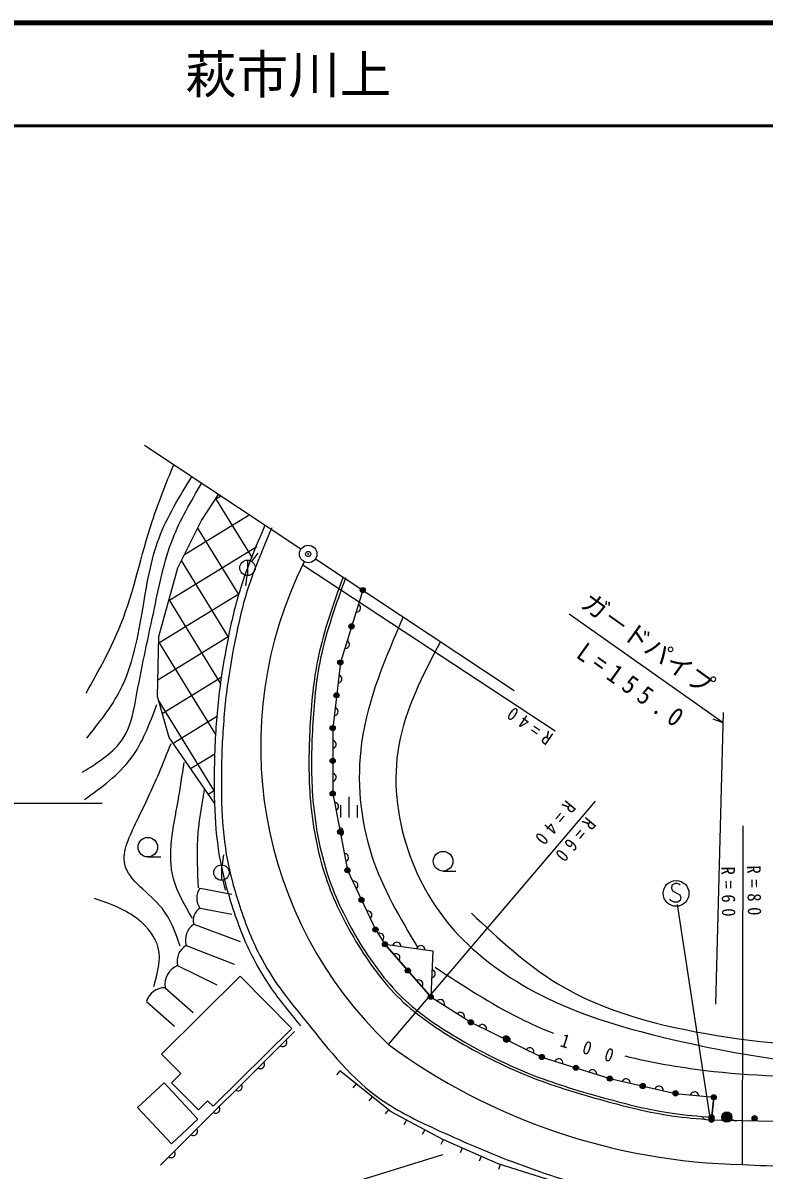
# Model space of a CAD drawing. Units: millimetres, scale not verified. Extents: x 40000 to 680000, y 20000 to 380000.
# Drawn here: x 389282 to 461179, y 268666 to 380000 of the extents above; entities that cross this region are included whole.
import ezdxf
from ezdxf.enums import TextEntityAlignment as Align

# ---------------------------------------------------------------- set-up
doc = ezdxf.new("R2010")
doc.units = ezdxf.units.MM
doc.header["$LTSCALE"] = 1000
doc.header["$PDMODE"] = 32
doc.header["$PDSIZE"] = 500
for name, color, linetype, lineweight in [('M-BGD', 7, 'Continuous', 25), ('M-TTL', 2, 'Continuous', 140), ('M-TTL-LINE', 7, 'Continuous', 50)]:
    doc.layers.add(name, color=color, linetype=linetype, lineweight=lineweight)
doc.layers.add('M-OTRS', color=6, linetype='Continuous')
doc.layers.add('M-TTL-TXT', color=7, linetype='Continuous')
doc.styles.add('ＭＳ ゴシック', font='')
doc.styles.get('ＭＳ ゴシック').set_extended_font_data('MS Gothic')

msp = doc.modelspace()

# ---------------------------------------------------------------- hatches: boundary and pattern name
at = {"layer": 'M-BGD'}
h = msp.add_hatch(dxfattribs=at)
h.set_pattern_fill('USER', color=256, style=0, pattern_type=2)
h.set_pattern_definition([(301.6076, (153697, 575353), (2554.973, 1572.295), []), (31.6076, (153697, 575353), (-1572.295, 2554.973), [])])
h.paths.add_polyline_path([(408260, 334224), (406617, 331722), (404319, 327125), (402480, 320459), (402327, 314636), (403476, 310651), (407859, 304271), (407892, 309537), (408322, 315064), (409117, 319932), (410276, 324801), (412760, 331241)])

# ---------------------------------------------------------------- linework, layer by layer
for p, q in [((416249, 328928), (401065, 338994)), ((411501, 327720), (412087, 328531)), ((411062, 327862), (411062, 326362)), ((416431, 327407), (440930, 311293)), ((417666, 327989), (436949, 315205)), ((410988, 326366), (410888, 325371)), ((422246, 324952), (420073, 317930)), ((457214, 312076), (442285, 322634)), ((420073, 317930), (419329, 311562)), ((456512, 284759), (457240, 313075)), ((457214, 312076), (456236, 312425)), ((419329, 311562), (419329, 305203)), ((419329, 305203), (420759, 297767)), ((396967, 304254), (381171, 304254)), ((420104, 304092), (420104, 302892)), ((420904, 304892), (420904, 302892)), ((421704, 304092), (421704, 302892)), ((424740, 280852), (444836, 304468)), ((459078, 269208), (459166, 302062)), ((401393, 299056), (402643, 299056)), ((408642, 298281), (408776, 299272)), ((408542, 298288), (408542, 296788)), ((420759, 297767), (423478, 292004)), ((430041, 297691), (431291, 297691)), ((408689, 296803), (408885, 295822)), ((406458, 296025), (409554, 295450)), ((406458, 294092), (409554, 293517)), ((452736, 294435), (455900, 273970)), ((405854, 292521), (410350, 290864)), ((423478, 292004), (424397, 290584)), ((424397, 290584), (428841, 285479)), ((405129, 290467), (409757, 288641)), ((404283, 288534), (408081, 286654)), ((403075, 286359), (405803, 283954)), ((401262, 285030), (403990, 282625)), ((428841, 285479), (432727, 283004)), ((432727, 283004), (439629, 279636)), ((402614, 269140), (415617, 282104)), ((415370, 282417), (407723, 274853)), ((404589, 278022), (402708, 279924)), ((439629, 279636), (446211, 277540)), ((420024, 278295), (419710, 277905)), ((424988, 274309), (420024, 278295)), ((446211, 277540), (452599, 276112)), ((421595, 277033), (421282, 276643)), ((452599, 276112), (456296, 275733)), ((407200, 275381), (407723, 274853)), ((423166, 275771), (422853, 275382)), ((456296, 275733), (456072, 273545)), ((456072, 273545), (456296, 275733)), ((424738, 274510), (424425, 274120)), ((430021, 271618), (424988, 274309)), ((426482, 273510), (426246, 273069)), ((455572, 273557), (456072, 273545)), ((456072, 273545), (465179, 273329)), ((458024, 273602), (458479, 273395)), ((428259, 272560), (428023, 272119)), ((430037, 271611), (429836, 271153)), ((435370, 269276), (430021, 271618)), ((431883, 270803), (431682, 270345)), ((421166, 267434), (430028, 270177)), ((433729, 269994), (433528, 269536)), ((441348, 267388), (435370, 269276)), ((435583, 269208), (435432, 268731))]:
    msp.add_line(p, q, dxfattribs=at)
for points in [[(407859, 304271), (403476, 310651), (402327, 314636), (402480, 320459), (404319, 327125), (406617, 331722), (408260, 334224)], [(422246, 324952), (420073, 317930), (419329, 311562), (419329, 305203), (420759, 297767), (423478, 292004), (424397, 290584)], [(421585, 322815), (421686, 322817), (421777, 322839), (421877, 322892), (421946, 322954), (422005, 323036), (422043, 323159), (422041, 323260), (422019, 323350), (421966, 323450), (421904, 323520), (421821, 323579)], [(420498, 319304), (420599, 319306), (420690, 319328), (420790, 319381), (420860, 319443), (420919, 319525), (420956, 319648), (420954, 319749), (420932, 319839), (420879, 319939), (420817, 320009), (420735, 320068)], [(419841, 315941), (419940, 315962), (420025, 316000), (420114, 316070), (420171, 316144), (420213, 316236), (420228, 316363), (420208, 316462), (420169, 316547), (420099, 316636), (420025, 316693), (419934, 316736)], [(419469, 312757), (419568, 312778), (419653, 312816), (419741, 312886), (419798, 312960), (419841, 313052), (419856, 313179), (419836, 313278), (419797, 313363), (419727, 313452), (419653, 313509), (419561, 313552)], [(419329, 309573), (419425, 309605), (419505, 309653), (419585, 309733), (419633, 309813), (419665, 309909), (419665, 310037), (419633, 310133), (419585, 310213), (419505, 310293), (419425, 310341), (419329, 310373)], [(419329, 306393), (419425, 306425), (419505, 306473), (419585, 306553), (419633, 306633), (419665, 306729), (419665, 306857), (419633, 306953), (419585, 307033), (419505, 307113), (419425, 307161), (419329, 307193)], [(419643, 303571), (419731, 303621), (419801, 303683), (419864, 303777), (419896, 303864), (419909, 303965), (419885, 304090), (419836, 304179), (419773, 304248), (419680, 304312), (419592, 304344), (419492, 304357)], [(420119, 301093), (420208, 301142), (420277, 301204), (420341, 301298), (420373, 301386), (420386, 301486), (420362, 301612), (420312, 301700), (420250, 301769), (420156, 301833), (420069, 301865), (419968, 301878)], [(420596, 298614), (420684, 298663), (420754, 298726), (420817, 298819), (420849, 298907), (420863, 299007), (420838, 299133), (420789, 299221), (420727, 299291), (420633, 299354), (420545, 299386), (420445, 299400)], [(421609, 295965), (421682, 296035), (421734, 296112), (421773, 296219), (421782, 296311), (421770, 296412), (421715, 296528), (421645, 296601), (421568, 296653), (421461, 296691), (421368, 296700), (421268, 296688)], [(453047, 296318), (452947, 296418), (452747, 296468), (452547, 296468), (452247, 296318), (452197, 296018), (452297, 295768), (452997, 295368), (453097, 295118), (453047, 294818), (452797, 294668), (452447, 294668), (452147, 294818), (452047, 294968)], [(422969, 293083), (423042, 293153), (423094, 293230), (423132, 293337), (423141, 293430), (423129, 293530), (423075, 293646), (423005, 293719), (422927, 293771), (422821, 293809), (422728, 293819), (422627, 293806)], [(424155, 290958), (424218, 291037), (424259, 291121), (424283, 291232), (424280, 291325), (424254, 291423), (424185, 291530), (424106, 291594), (424022, 291635), (423911, 291658), (423818, 291655), (423720, 291630)], [(425957, 290373), (425938, 290472), (425902, 290558), (425833, 290648), (425760, 290706), (425669, 290751), (425543, 290768), (425443, 290749), (425357, 290712), (425267, 290644), (425209, 290571), (425164, 290480)], [(425771, 289006), (425822, 289094), (425851, 289182), (425859, 289295), (425843, 289387), (425804, 289480), (425720, 289577), (425633, 289628), (425544, 289657), (425431, 289665), (425339, 289649), (425246, 289610)], [(428284, 290058), (428266, 290157), (428229, 290243), (428160, 290333), (428087, 290391), (427997, 290436), (427870, 290453), (427770, 290434), (427685, 290397), (427595, 290329), (427536, 290256), (427492, 290165)], [(402708, 279924), (410356, 287488), (415370, 282417)], [(428928, 287317), (429025, 287344), (429107, 287389), (429191, 287465), (429243, 287542), (429279, 287637), (429285, 287765), (429258, 287862), (429214, 287944), (429137, 288028), (429060, 288080), (428965, 288116)], [(427993, 286454), (428044, 286541), (428073, 286630), (428081, 286743), (428065, 286835), (428026, 286928), (427942, 287025), (427855, 287076), (427766, 287105), (427653, 287113), (427561, 287096), (427468, 287057)], [(428841, 285479), (432727, 283004), (439629, 279636), (446211, 277540), (452599, 276112), (456296, 275733)], [(430150, 284646), (430175, 284744), (430177, 284837), (430153, 284948), (430111, 285031), (430047, 285110), (429939, 285178), (429841, 285203), (429748, 285206), (429637, 285181), (429554, 285139), (429475, 285076)], [(432093, 283408), (432117, 283506), (432120, 283600), (432095, 283710), (432054, 283794), (431990, 283872), (431882, 283941), (431784, 283966), (431691, 283968), (431580, 283944), (431497, 283902), (431418, 283838)], [(434237, 282268), (434250, 282368), (434242, 282461), (434205, 282568), (434154, 282646), (434082, 282717), (433967, 282773), (433867, 282787), (433774, 282778), (433667, 282742), (433589, 282691), (433518, 282619)], [(414250, 280741), (414340, 280696), (414431, 280673), (414544, 280673), (414634, 280696), (414725, 280741), (414816, 280831), (414861, 280922), (414884, 281012), (414884, 281125), (414861, 281216), (414816, 281306)], [(436537, 281145), (436551, 281245), (436543, 281338), (436506, 281445), (436455, 281524), (436383, 281594), (436268, 281651), (436167, 281664), (436075, 281656), (435968, 281619), (435889, 281568), (435818, 281496)], [(438838, 280022), (438852, 280123), (438843, 280216), (438807, 280323), (438756, 280401), (438684, 280472), (438569, 280528), (438468, 280541), (438375, 280533), (438268, 280496), (438190, 280445), (438119, 280373)], [(441656, 278991), (441654, 279092), (441633, 279183), (441581, 279284), (441519, 279354), (441437, 279413), (441315, 279452), (441214, 279451), (441123, 279429), (441023, 279377), (440953, 279316), (440893, 279234)], [(412083, 278581), (412173, 278535), (412264, 278513), (412377, 278512), (412467, 278535), (412558, 278580), (412648, 278670), (412694, 278761), (412717, 278851), (412717, 278964), (412694, 279055), (412649, 279146)], [(444946, 277943), (444945, 278044), (444924, 278135), (444872, 278236), (444810, 278306), (444728, 278365), (444606, 278404), (444505, 278403), (444414, 278381), (444314, 278329), (444244, 278268), (444184, 278186)], [(407200, 275381), (406312, 274503), (403701, 277144), (404589, 278022)], [(448198, 277096), (448188, 277197), (448158, 277285), (448098, 277381), (448030, 277445), (447943, 277497), (447819, 277525), (447718, 277515), (447629, 277485), (447534, 277425), (447469, 277357), (447417, 277271)], [(409916, 276420), (410006, 276375), (410097, 276352), (410210, 276352), (410300, 276374), (410391, 276419), (410481, 276510), (410527, 276600), (410550, 276691), (410550, 276804), (410527, 276894), (410482, 276985)], [(451392, 276381), (451382, 276482), (451352, 276571), (451292, 276666), (451224, 276731), (451137, 276783), (451012, 276811), (450912, 276800), (450823, 276771), (450728, 276710), (450663, 276643), (450611, 276556)], [(454845, 275882), (454823, 275981), (454783, 276065), (454712, 276153), (454637, 276209), (454545, 276250), (454418, 276263), (454319, 276241), (454234, 276202), (454147, 276130), (454091, 276055), (454049, 275963)], [(407749, 274259), (407839, 274214), (407929, 274191), (408043, 274191), (408133, 274213), (408224, 274259), (408314, 274349), (408360, 274439), (408382, 274530), (408383, 274643), (408360, 274734), (408315, 274824)], [(455572, 273557), (455492, 273559), (455442, 273570), (455383, 273601), (455344, 273632), (455315, 273673), (455286, 273734), (455277, 273784), (455278, 273814)], [(405581, 272099), (405672, 272053), (405762, 272030), (405875, 272030), (405966, 272053), (406057, 272098), (406147, 272188), (406193, 272279), (406215, 272369), (406216, 272482), (406193, 272573), (406148, 272663)], [(403414, 269938), (403505, 269893), (403595, 269870), (403708, 269870), (403799, 269892), (403890, 269937), (403980, 270028), (404026, 270118), (404048, 270208), (404048, 270322), (404026, 270412), (403981, 270503)]]:
    msp.add_lwpolyline(points, dxfattribs=at)
for points in [[(428841, 285479), (424397, 290584), (429052, 289954)], [(406252, 273592), (402974, 277122), (400408, 274740), (403686, 271210)]]:
    msp.add_lwpolyline(points, close=True, dxfattribs=at)
for centre, radius in [((416958, 328458), 850), ((416958, 328458), 34), ((411062, 327112), 750), ((422246, 324952), 250), ((422246, 324952), 220), ((422246, 324952), 190), ((422246, 324952), 160), ((422246, 324952), 130), ((422246, 324952), 100), ((422246, 324952), 70), ((422246, 324952), 40), ((422246, 324952), 10), ((421160, 321441), 250), ((421160, 321441), 220), ((421160, 321441), 190), ((421160, 321441), 160), ((421160, 321441), 130), ((421160, 321441), 100), ((421160, 321441), 70), ((421160, 321441), 40), ((421160, 321441), 10), ((420073, 317930), 250), ((420073, 317930), 220), ((420073, 317930), 190), ((420073, 317930), 160), ((420073, 317930), 130), ((420073, 317930), 100), ((420073, 317930), 70), ((420073, 317930), 40), ((420073, 317930), 10), ((419701, 314746), 250), ((419701, 314746), 220), ((419701, 314746), 190), ((419701, 314746), 160), ((419701, 314746), 130), ((419701, 314746), 100), ((419701, 314746), 70), ((419701, 314746), 40), ((419701, 314746), 10), ((419329, 311562), 250), ((419329, 311562), 220), ((419329, 311562), 190), ((419329, 311562), 160), ((419329, 311562), 130), ((419329, 311562), 100), ((419329, 311562), 70), ((419329, 311562), 40), ((419329, 311562), 10), ((419329, 308383), 250), ((419329, 308383), 220), ((419329, 308383), 190), ((419329, 308383), 160), ((419329, 308383), 130), ((419329, 308383), 100), ((419329, 308383), 70), ((419329, 308383), 40), ((419329, 308383), 10), ((419329, 305203), 250), ((419329, 305203), 220), ((419329, 305203), 190), ((419329, 305203), 160), ((419329, 305203), 130), ((419329, 305203), 100), ((419329, 305203), 70), ((419329, 305203), 40), ((419329, 305203), 10), ((420044, 301485), 250), ((401393, 300006), 950), ((420044, 301485), 220), ((420044, 301485), 190), ((420044, 301485), 160), ((420044, 301485), 130), ((420044, 301485), 100), ((420044, 301485), 70), ((420044, 301485), 40), ((420044, 301485), 10), ((430041, 298641), 950), ((408542, 297538), 750), ((420759, 297767), 250), ((420759, 297767), 220), ((420759, 297767), 190), ((420759, 297767), 160), ((420759, 297767), 130), ((420759, 297767), 100), ((420759, 297767), 70), ((420759, 297767), 40), ((420759, 297767), 10), ((452647, 295518), 1250), ((422118, 294886), 250), ((422118, 294886), 220), ((422118, 294886), 190), ((422118, 294886), 160), ((422118, 294886), 130), ((422118, 294886), 100), ((422118, 294886), 70), ((422118, 294886), 40), ((422118, 294886), 10), ((423478, 292004), 250), ((423478, 292004), 220), ((423478, 292004), 190), ((423478, 292004), 160), ((423478, 292004), 130), ((423478, 292004), 100), ((423478, 292004), 70), ((423478, 292004), 40), ((423478, 292004), 10), ((424397, 290584), 250), ((424397, 290584), 220), ((424397, 290584), 190), ((424397, 290584), 160), ((424397, 290584), 130), ((424397, 290584), 100), ((424397, 290584), 70), ((424397, 290584), 40), ((424397, 290584), 10), ((426619, 288032), 250), ((426619, 288032), 220), ((426619, 288032), 190), ((426619, 288032), 160), ((426619, 288032), 130), ((426619, 288032), 100), ((426619, 288032), 70), ((426619, 288032), 40), ((426619, 288032), 10), ((428841, 285479), 250), ((428841, 285479), 220), ((428841, 285479), 190), ((428841, 285479), 160), ((428841, 285479), 130), ((428841, 285479), 100), ((428841, 285479), 70), ((428841, 285479), 40), ((428841, 285479), 10), ((432727, 283004), 250), ((432727, 283004), 220), ((432727, 283004), 190), ((432727, 283004), 160), ((432727, 283004), 130), ((432727, 283004), 100), ((432727, 283004), 70), ((432727, 283004), 40), ((432727, 283004), 10), ((436178, 281320), 250), ((436178, 281320), 220), ((436178, 281320), 190), ((436178, 281320), 160), ((436178, 281320), 130), ((436178, 281320), 100), ((436178, 281320), 70), ((436178, 281320), 40), ((436178, 281320), 10), ((439629, 279636), 250), ((439629, 279636), 220), ((439629, 279636), 190), ((439629, 279636), 160), ((439629, 279636), 130), ((439629, 279636), 100), ((439629, 279636), 70), ((439629, 279636), 40), ((439629, 279636), 10), ((442920, 278588), 250), ((442920, 278588), 220), ((442920, 278588), 190), ((442920, 278588), 160), ((442920, 278588), 130), ((442920, 278588), 100), ((442920, 278588), 70), ((442920, 278588), 40), ((442920, 278588), 10), ((446211, 277540), 250), ((446211, 277540), 220), ((446211, 277540), 190), ((446211, 277540), 160), ((446211, 277540), 130), ((446211, 277540), 100), ((446211, 277540), 70), ((446211, 277540), 40), ((446211, 277540), 10), ((449405, 276826), 250), ((449405, 276826), 220), ((449405, 276826), 190), ((449405, 276826), 160), ((449405, 276826), 130), ((449405, 276826), 100), ((449405, 276826), 70), ((449405, 276826), 40), ((449405, 276826), 10), ((452599, 276112), 250), ((452599, 276112), 220), ((452599, 276112), 190), ((452599, 276112), 160), ((452599, 276112), 130), ((452599, 276112), 100), ((452599, 276112), 70), ((452599, 276112), 40), ((452599, 276112), 10), ((456296, 275733), 250), ((456296, 275733), 250), ((456296, 275733), 220), ((456296, 275733), 220), ((456296, 275733), 190), ((456296, 275733), 190), ((456296, 275733), 160), ((456296, 275733), 160), ((456296, 275733), 130), ((456296, 275733), 130), ((456296, 275733), 100), ((456296, 275733), 100), ((456296, 275733), 70), ((456296, 275733), 70), ((456296, 275733), 40), ((456296, 275733), 40), ((456296, 275733), 10), ((456296, 275733), 10), ((456078, 273795), 250), ((456078, 273795), 150), ((457568, 273808), 500), ((457568, 273808), 440), ((457568, 273808), 380), ((457568, 273808), 320), ((457568, 273808), 260), ((457568, 273808), 200), ((457568, 273808), 140), ((457568, 273808), 80), ((460264, 273695), 250), ((456072, 273545), 250), ((456072, 273545), 220), ((456072, 273545), 190), ((456072, 273545), 160), ((456072, 273545), 130), ((456072, 273545), 100), ((456072, 273545), 70), ((456078, 273795), 50), ((456072, 273545), 40), ((456072, 273545), 10), ((457568, 273808), 20), ((460264, 273695), 150), ((460264, 273695), 50)]:
    msp.add_circle(centre, radius, dxfattribs=at)
for centre, radius, start, end in [((452341, 309803), 40000, 153.41803, 226.36725), ((407746, 295059), 1611, 143.1301, 216.8699), ((407203, 292904), 1402, 122.09259, 195.83239), ((406860, 291011), 1815, 123.69007, 197.42986), ((405994, 288937), 1758, 119.50072, 193.24052), ((405129, 286641), 2073, 114.0755, 187.81529), ((403054, 284486), 1873, 89.38394, 163.12373), ((460277, 329196), 60000, 233.68082, 268.85536), ((463952, 349059), 80000, 266.50755, 273.24754)]:
    msp.add_arc(centre, radius, start, end, dxfattribs=at)
for points, knots in [([(395399, 314946), (396635, 317143), (397871, 319339), (398792, 321660), (400067, 324871), (400738, 328320), (401817, 331619), (402426, 333482), (403166, 335297), (403905, 337111)], [0, 0, 0, 0, 1, 1, 1, 2, 2, 2, 3, 3, 3, 3]), ([(395030, 307274), (396579, 308230), (398128, 309186), (399014, 310594), (399791, 311829), (400056, 313412), (400342, 314946), (400870, 317790), (401466, 320464), (402038, 323209), (402510, 325468), (402966, 327776), (403809, 329922), (404547, 331802), (405581, 333558), (406616, 335314)], [0, 0, 0, 0, 1, 1, 1, 2, 2, 2, 3, 3, 3, 4, 4, 4, 5, 5, 5, 5]), ([(395473, 310594), (396671, 312087), (397869, 313579), (398719, 315241), (399969, 317686), (400465, 320497), (400932, 323283), (401317, 325584), (401682, 327868), (402481, 329996), (403264, 332080), (404462, 334013), (405661, 335947)], [0, 0, 0, 0, 1, 1, 1, 2, 2, 2, 3, 3, 3, 4, 4, 4, 4]), ([(412760, 331241), (411852, 329120), (410944, 326999), (410276, 324801), (409793, 323207), (409436, 321572), (409117, 319932), (408803, 318316), (408527, 316695), (408322, 315064), (408104, 313229), (407975, 311384), (407892, 309537), (407825, 307782), (407807, 306028), (407859, 304271), (407918, 302566), (408044, 300861), (408322, 299179), (408605, 297542), (409042, 295934), (409548, 294343), (410121, 292573), (410781, 290832), (411634, 289185), (412225, 288046), (412908, 286951), (413655, 285906), (414455, 284787), (415330, 283724), (416205, 282661)], [0, 0, 0, 0, 1, 1, 1, 2, 2, 2, 3, 3, 3, 4, 4, 4, 5, 5, 5, 6, 6, 6, 7, 7, 7, 8, 8, 8, 9, 9, 9, 10, 10, 10, 10]), ([(413413, 330989), (412510, 328883), (411607, 326777), (410945, 324593), (410469, 323022), (410117, 321411), (409804, 319795), (409493, 318196), (409220, 316593), (409017, 314980), (408801, 313163), (408673, 311337), (408591, 309507), (408525, 307773), (408508, 306038), (408558, 304300), (408616, 302625), (408738, 300950), (409012, 299297), (409289, 297694), (409718, 296119), (410213, 294561), (410775, 292824), (411422, 291116), (412259, 289501), (412835, 288391), (413501, 287325), (414229, 286307), (415022, 285198), (415889, 284145), (416755, 283093)], [0, 0, 0, 0, 1, 1, 1, 2, 2, 2, 3, 3, 3, 4, 4, 4, 5, 5, 5, 6, 6, 6, 7, 7, 7, 8, 8, 8, 9, 9, 9, 10, 10, 10, 10]), ([(420335, 326219), (419402, 323637), (418470, 321056), (417912, 318387), (417453, 316192), (417248, 313939), (417129, 311690), (417011, 309457), (416978, 307228), (417129, 304994), (417336, 302309), (417809, 299639), (418651, 297080), (419390, 294907), (420406, 292839), (421589, 290852), (422817, 288818), (424208, 286882), (425894, 285242), (427589, 283623), (429558, 282305), (431590, 281111), (433924, 279760), (436321, 278569), (438809, 277589), (441044, 276740), (443330, 276052), (445636, 275415), (447815, 274812), (450013, 274256), (452245, 273936), (453513, 273755), (454793, 273650), (456072, 273545)], [0, 0, 0, 0, 1, 1, 1, 2, 2, 2, 3, 3, 3, 4, 4, 4, 5, 5, 5, 6, 6, 6, 7, 7, 7, 8, 8, 8, 9, 9, 9, 10, 10, 10, 11, 11, 11, 11]), ([(420574, 326145), (419643, 323571), (418712, 320997), (418156, 318335), (417700, 316153), (417497, 313912), (417378, 311676), (417261, 309455), (417228, 307239), (417378, 305017), (417583, 302351), (418053, 299699), (418889, 297157), (419621, 295003), (420630, 292953), (421802, 290982), (423019, 288966), (424397, 287046), (426068, 285421), (427750, 283816), (429703, 282510), (431719, 281326), (434041, 279981), (436426, 278796), (438902, 277821), (441128, 276976), (443405, 276291), (445701, 275656), (447872, 275056), (450061, 274501), (452285, 274183), (453548, 274002), (454823, 273898), (456097, 273794)], [0, 0, 0, 0, 1, 1, 1, 2, 2, 2, 3, 3, 3, 4, 4, 4, 5, 5, 5, 6, 6, 6, 7, 7, 7, 8, 8, 8, 9, 9, 9, 10, 10, 10, 11, 11, 11, 11]), ([(426177, 322347), (424450, 318369), (422723, 314392), (422138, 310144), (421634, 306496), (421973, 302648), (423128, 299147), (424171, 295986), (425879, 293108), (427587, 290230)], [0, 0, 0, 0, 1, 1, 1, 2, 2, 2, 3, 3, 3, 3]), ([(429782, 319957), (428075, 316693), (426367, 313429), (425742, 309894), (425156, 306581), (425519, 303031), (426610, 299768), (427644, 296672), (429333, 293835), (431528, 291475), (433947, 288921), (436891, 286964), (440014, 285399), (445307, 282867), (450925, 281568), (456698, 280385), (461016, 279579), (465305, 278828), (469620, 279131), (474077, 279490), (478513, 280896), (482350, 283181), (485560, 285093), (488349, 287619), (491029, 290221), (492697, 291841), (494322, 293490), (495947, 295139)], [0, 0, 0, 0, 1, 1, 1, 2, 2, 2, 3, 3, 3, 4, 4, 4, 5, 5, 5, 6, 6, 6, 7, 7, 7, 8, 8, 8, 9, 9, 9, 9]), ([(395251, 304618), (396913, 305824), (398574, 307030), (399751, 308602), (400889, 310120), (401574, 311980), (402260, 313840)], [0, 0, 0, 0, 1, 1, 1, 2, 2, 2, 2]), ([(404547, 290380), (404105, 291673), (403664, 292966), (402776, 294068), (401561, 295578), (399507, 296732), (399161, 298347), (398891, 299607), (399659, 301148), (400342, 302552), (401141, 304198), (401824, 305656), (402481, 307200), (402881, 308138), (403271, 309108), (403661, 310077)], [0, 0, 0, 0, 1, 1, 1, 2, 2, 2, 3, 3, 3, 4, 4, 4, 5, 5, 5, 5]), ([(405727, 293109), (404981, 294359), (404234, 295609), (403883, 296945), (403261, 299312), (403879, 301949), (404325, 304470), (404551, 305744), (404733, 306989), (404916, 308233)], [0, 0, 0, 0, 1, 1, 1, 2, 2, 2, 3, 3, 3, 3]), ([(406317, 296060), (406233, 297638), (406149, 299215), (406244, 300782), (406340, 302388), (406624, 303982), (406908, 305577)], [0, 0, 0, 0, 1, 1, 1, 2, 2, 2, 2]), ([(447669, 279743), (450249, 279114), (452873, 278659), (455486, 278341), (459947, 277800), (464374, 277660), (468961, 277747), (473967, 277878), (479112, 278216), (483426, 280323), (487265, 282198), (490446, 285474), (493432, 288744), (495756, 291289), (497963, 293831), (500169, 296373)], [0, 0, 0, 0, 1, 1, 1, 2, 2, 2, 3, 3, 3, 4, 4, 4, 5, 5, 5, 5]), ([(401965, 286470), (402333, 287758), (402700, 289046), (402407, 290232), (402149, 291277), (401378, 292243), (400489, 292962), (399223, 293985), (397717, 294506), (396210, 295027)], [0, 0, 0, 0, 1, 1, 1, 2, 2, 2, 3, 3, 3, 3]), ([(432782, 293596), (435457, 291100), (438132, 288604), (441172, 286749), (445725, 283970), (451097, 282631), (456601, 281735), (462229, 280819), (467997, 280367), (473189, 281735), (479748, 283463), (485389, 288096), (491029, 292728)], [0, 0, 0, 0, 1, 1, 1, 2, 2, 2, 3, 3, 3, 4, 4, 4, 4]), ([(429271, 288348), (431952, 286586), (434634, 284823), (437494, 283394), (438555, 282864), (439640, 282380), (440745, 281938)], [0, 0, 0, 0, 1, 1, 1, 2, 2, 2, 2]), ([(416755, 283093), (418993, 280272), (421230, 277451), (424106, 275452), (425699, 274345), (427488, 273490), (429275, 272668), (431744, 271534), (434210, 270465), (436731, 269488), (439562, 268421), (442433, 267445), (445379, 266804), (448090, 266229), (450858, 265937), (453629, 265710), (456875, 265445), (460124, 265271), (463371, 265313), (466421, 265352), (469468, 265581), (472516, 265810)], [0, 0, 0, 0, 1, 1, 1, 2, 2, 2, 3, 3, 3, 4, 4, 4, 5, 5, 5, 6, 6, 6, 7, 7, 7, 7])]:
    msp.add_open_spline(points, degree=3, knots=knots, dxfattribs=at)
at = {"layer": 'M-OTRS'}
msp.add_point((416958, 328458), dxfattribs=at)
at = {"layer": 'M-TTL'}
msp.add_line((680000, 380000), (40000, 380000), dxfattribs=at)
at = {"layer": 'M-TTL-LINE'}
msp.add_line((40000, 370000), (680000, 370000), dxfattribs=at)

# ---------------------------------------------------------------- texts
at = {"layer": 'M-BGD', "style": 'ＭＳ ゴシック'}
msp.add_text('ガ－ドパイプ', height=1833, rotation=324.4, dxfattribs=at).set_placement((442956, 322941), align=Align.BOTTOM_LEFT)
at = {"layer": 'M-BGD', "attachment_point": 7, "style": 'ＭＳ ゴシック'}
for s, insert, char_height, rotation in [('\\T1.6;\\W0.9;L=155.0', (442819, 318477), 1833, 324.5), ('\\T1.67;\\W0.9;R=40', (440843, 310931), 1320, 145.2), ('\\T1.67;\\W0.9;R=40', (441987, 304666), 1320, 229.9), ('\\T1.67;\\W0.9;R=60', (443948, 303032), 1320, 229.9), ('\\T1.67;\\W0.9;R=60', (457009, 298114), 1320, 270.9), ('\\T1.67;\\W0.9;R=80', (459515, 298223), 1320, 270.9), ('\\T2.76;\\W0.9;100', (441313, 280675), 1320, 342.5)]:
    msp.add_mtext(s, dxfattribs=dict(at, insert=insert, char_height=char_height, rotation=rotation))
at = {"layer": 'M-TTL-TXT', "style": 'ＭＳ ゴシック'}
msp.add_text('萩市川上', height=3666, dxfattribs=at).set_placement((405024, 375000), align=Align.MIDDLE_LEFT)

doc.saveas('drawing.dxf')
